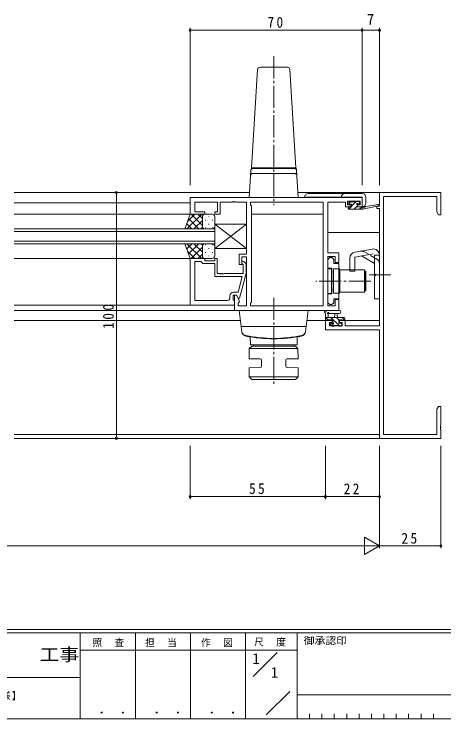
# Model space of a CAD drawing. Units: millimetres on the paper. Extents: x -420 to 373, y -297 to 267.
# Drawn here: x 70.6 to 245.4, y -297 to -10.3 of the extents above; entities that cross this region are included whole.
import ezdxf
from ezdxf.enums import TextEntityAlignment as Align

# ---------------------------------------------------------------- set-up
doc = ezdxf.new("R2010")
doc.units = ezdxf.units.MM
doc.linetypes.add('CHAIN2', pattern=[12, 9, -1, 1, -1])
doc.linetypes.add('DASHED3', pattern=[4, 3, -1])
for name, color, linetype, lineweight in [('0-1_YKK_ZWAK', 7, 'Continuous', 9), ('0-3_YKK_11', 7, 'Continuous', 9), ('0-4_YKK_12', 2, 'Continuous', 9), ('0-5_YKK_13', 4, 'Continuous', 9), ('0-7_YKK_D', 6, 'Continuous', 9)]:
    doc.layers.add(name, color=color, linetype=linetype, lineweight=lineweight)
doc.layers.add('0-2_USER1', color=3, linetype='Continuous')
doc.styles.add('ＭＳ ゴシック', font='')
doc.styles.get('ＭＳ ゴシック').set_extended_font_data('MS Gothic')

msp = doc.modelspace()

# ---------------------------------------------------------------- linework, layer by layer
at = {"layer": '0-1_YKK_ZWAK'}
for p, q in [((352.3, -260.6), (-417.7, -260.6)), ((314.5, -262), (-417.7, -262)), ((97.5, -262), (97.5, -297)), ((119.9, -262), (119.9, -297)), ((142.3, -262), (142.3, -297)), ((164.7, -262), (164.7, -297)), ((185.7, -262), (185.7, -297)), ((165.684, -268.999), (97.5, -268.999)), ((165.684, -268.999), (185.7, -268.999)), ((167.87, -279.736), (177.564, -270.043)), ((-31.3, -280.199), (97.5, -280.199)), ((173.172, -295.345), (182.696, -285.821)), ((185.7, -287.2), (286.5, -287.2)), ((190.74, -294.9), (190.74, -297)), ((195.78, -294.9), (195.78, -297)), ((200.82, -294.9), (200.82, -297)), ((205.86, -294.9), (205.86, -297)), ((210.9, -294.9), (210.9, -297)), ((215.94, -294.9), (215.94, -297)), ((220.98, -294.9), (220.98, -297)), ((226.02, -294.9), (226.02, -297)), ((231.06, -294.9), (231.06, -297)), ((236.1, -294.9), (236.1, -297)), ((241.14, -294.9), (241.14, -297)), ((-417.7, -297), (314.5, -297))]:
    msp.add_line(p, q, dxfattribs=at)
at = {"layer": '0-3_YKK_11'}
for p, q in [((219.174, -82.881), (219.174, -88.381)), ((244.174, -82.881), (219.174, -82.881)), ((244.174, -91.881), (244.174, -82.881)), ((142.174, -84.881), (142.174, -91.681)), ((212.174, -84.881), (142.174, -84.881)), ((212.174, -88.681), (212.174, -84.881)), ((220.804, -84.511), (242.544, -84.511)), ((220.804, -181.251), (220.804, -84.511)), ((242.544, -84.511), (242.544, -90.789)), ((144.104, -86.811), (153.374, -86.811)), ((144.104, -90.681), (144.104, -86.811)), ((153.374, -86.811), (153.374, -90.681)), ((154.374, -86.811), (159.215, -86.811)), ((154.374, -91.681), (154.374, -86.811)), ((159.215, -86.811), (159.399, -86.691)), ((159.399, -86.691), (159.949, -86.691)), ((159.949, -86.691), (160.132, -86.811)), ((160.132, -86.811), (160.215, -86.811)), ((160.215, -86.811), (160.399, -86.691)), ((160.399, -86.691), (160.949, -86.691)), ((160.949, -86.691), (161.132, -86.811)), ((161.132, -86.811), (165.174, -86.811)), ((165.174, -86.811), (165.174, -107.981)), ((166.674, -86.811), (166.674, -87.881)), ((196.244, -86.811), (166.674, -86.811)), ((166.674, -87.881), (167.104, -88.311)), ((167.104, -88.311), (167.104, -127.451)), ((196.244, -128.951), (196.244, -86.811)), ((196.244, -128.951), (196.244, -86.811)), ((198.174, -86.811), (205.374, -86.811)), ((198.174, -107.381), (198.174, -86.811)), ((205.374, -86.811), (205.374, -87.611)), ((205.374, -87.611), (205.374, -88.681)), ((205.374, -88.681), (207.274, -88.681)), ((206.174, -86.381), (211.374, -86.381)), ((206.174, -87.881), (206.174, -86.381)), ((207.274, -87.881), (206.174, -87.881)), ((207.274, -88.681), (207.274, -87.881)), ((210.274, -87.881), (210.274, -88.681)), ((211.374, -87.881), (210.274, -87.881)), ((210.274, -88.681), (212.174, -88.681)), ((211.374, -86.381), (211.374, -87.881)), ((218.174, -88.381), (218.174, -89.381)), ((219.174, -88.381), (218.174, -88.381)), ((142.174, -91.681), (148.174, -91.681)), ((148.174, -90.681), (144.104, -90.681)), ((148.174, -91.681), (148.174, -90.681)), ((152.174, -90.681), (152.174, -91.681)), ((153.374, -90.681), (152.174, -90.681)), ((152.174, -91.681), (154.374, -91.681)), ((218.174, -89.381), (219.174, -89.381)), ((219.174, -89.381), (219.174, -137.151)), ((242.544, -90.789), (243.174, -91.881)), ((243.174, -91.881), (244.174, -91.881)), ((162.174, -107.981), (162.174, -112.181)), ((165.174, -107.981), (162.174, -107.981)), ((202.674, -107.381), (198.174, -107.381)), ((198.174, -108.881), (201.174, -108.881)), ((198.174, -128.951), (198.174, -108.881)), ((201.174, -108.881), (201.174, -111.381)), ((202.674, -111.381), (202.674, -107.381)), ((142.174, -109.681), (148.174, -109.681)), ((142.174, -128.681), (142.174, -109.681)), ((146.674, -110.981), (144.104, -110.981)), ((144.104, -110.981), (144.104, -126.751)), ((144.104, -110.981), (144.104, -126.751)), ((146.874, -111.181), (146.674, -110.981)), ((147.374, -111.681), (146.874, -111.181)), ((152.174, -111.681), (147.374, -111.681)), ((148.174, -109.681), (148.174, -110.681)), ((148.174, -110.681), (152.174, -110.681)), ((152.174, -109.681), (153.174, -109.681)), ((152.174, -110.681), (152.174, -109.681)), ((152.174, -117.081), (152.174, -111.681)), ((153.174, -109.681), (153.174, -115.781)), ((163.174, -108.981), (165.174, -108.981)), ((163.174, -112.181), (163.174, -108.981)), ((164.198, -111.056), (164.974, -111.832)), ((165.174, -108.981), (165.174, -128.951)), ((198.174, -110.08), (198.974, -109.28)), ((198.174, -113.68), (198.174, -110.08)), ((198.974, -109.28), (199.874, -109.28)), ((199.874, -109.28), (200.674, -110.08)), ((200.674, -110.08), (200.674, -111.705)), ((200.674, -111.705), (202.674, -111.705)), ((201.174, -111.381), (202.674, -111.381)), ((202.674, -111.705), (202.674, -126.055)), ((162.174, -112.181), (163.174, -112.181)), ((163.774, -112.329), (163.349, -111.905)), ((163.774, -115.781), (163.774, -112.329)), ((164.974, -111.832), (164.974, -115.777)), ((199.774, -113.68), (198.174, -113.68)), ((199.774, -118.422), (199.774, -113.68)), ((163.382, -117.081), (152.174, -117.081)), ((153.174, -115.781), (154.215, -115.781)), ((154.215, -115.781), (154.399, -115.901)), ((154.399, -115.901), (154.949, -115.901)), ((154.949, -115.901), (155.132, -115.781)), ((155.132, -115.781), (155.215, -115.781)), ((155.215, -115.781), (155.399, -115.901)), ((155.399, -115.901), (155.949, -115.901)), ((155.949, -115.901), (156.132, -115.781)), ((156.132, -115.781), (163.774, -115.781)), ((161.694, -123.381), (163.382, -117.081)), ((164.974, -115.777), (162.266, -125.881)), ((199.894, -118.605), (199.774, -118.422)), ((199.774, -119.338), (199.894, -119.155)), ((199.774, -124.08), (199.774, -119.338)), ((199.894, -119.155), (199.894, -118.605)), ((158.374, -125.751), (158.374, -124.881)), ((159.674, -124.681), (159.674, -126.481)), ((160.974, -124.681), (159.674, -124.681)), ((159.874, -123.381), (161.694, -123.381)), ((160.174, -124.681), (160.174, -130.881)), ((160.974, -124.681), (160.174, -124.681)), ((162.104, -126.638), (160.974, -124.681)), ((161.666, -125.881), (160.974, -124.681)), ((162.266, -125.881), (161.666, -125.881)), ((198.174, -124.08), (199.774, -124.08)), ((198.174, -127.68), (198.174, -124.08)), ((200.674, -126.055), (200.674, -127.68)), ((202.674, -126.055), (200.674, -126.055)), ((160.174, -128.681), (142.174, -128.681)), ((144.104, -126.751), (157.374, -126.751)), ((159.674, -126.481), (159.874, -126.681)), ((159.874, -126.681), (160.174, -126.981)), ((160.174, -126.981), (160.174, -128.681)), ((161.674, -127.881), (162.104, -127.451)), ((161.674, -128.951), (161.674, -127.881)), ((165.174, -128.951), (161.674, -128.951)), ((162.104, -127.451), (162.104, -126.638)), ((167.104, -127.451), (166.674, -127.881)), ((166.674, -127.881), (166.674, -128.951)), ((166.674, -128.951), (196.244, -128.951)), ((198.974, -128.48), (198.174, -127.68)), ((201.174, -128.951), (198.174, -128.951)), ((199.874, -128.48), (198.974, -128.48)), ((200.674, -127.68), (199.874, -128.48)), ((201.174, -126.381), (201.174, -128.951)), ((202.674, -126.381), (201.174, -126.381)), ((202.674, -130.881), (202.674, -126.381)), ((160.174, -130.881), (202.674, -130.881)), ((197.174, -134.881), (197.174, -138.781)), ((199.974, -134.881), (197.174, -134.881)), ((198.804, -135.681), (199.974, -135.681)), ((198.804, -137.151), (198.804, -135.681)), ((204.074, -137.151), (198.804, -137.151)), ((199.974, -135.681), (199.974, -134.881)), ((202.974, -134.881), (202.974, -135.681)), ((205.274, -134.881), (202.974, -134.881)), ((202.974, -135.681), (204.074, -135.681)), ((204.074, -135.681), (204.074, -137.151)), ((205.274, -137.151), (205.274, -134.881)), ((219.174, -137.151), (205.274, -137.151)), ((197.174, -138.781), (219.174, -138.781)), ((219.174, -138.781), (219.174, -182.881)), ((243.174, -169.881), (242.544, -170.972)), ((242.544, -170.972), (242.544, -181.251)), ((244.174, -169.881), (243.174, -169.881)), ((244.174, -177.422), (244.174, -169.881)), ((244.054, -177.606), (244.174, -177.422)), ((244.054, -178.155), (244.054, -177.606)), ((244.174, -178.339), (244.054, -178.155)), ((244.054, -178.606), (244.174, -178.422)), ((244.054, -179.155), (244.054, -178.606)), ((244.174, -179.339), (244.054, -179.155)), ((244.174, -178.422), (244.174, -178.339)), ((244.174, -182.881), (244.174, -179.339)), ((219.174, -182.881), (244.174, -182.881)), ((242.544, -181.251), (220.804, -181.251))]:
    msp.add_line(p, q, dxfattribs=at)
for centre, radius, start, end in [((163.774, -111.481), 0.6, 44.99998, 225), ((157.374, -125.751), 1, 270, 359.99998), ((159.874, -124.881), 1.5, 90, 179.99998)]:
    msp.add_arc(centre, radius, start, end, dxfattribs=at)
at = {"layer": '0-4_YKK_12'}
for p, q in [((70.674, -82.881), (166.296, -82.881)), ((186.051, -82.881), (219.474, -82.881)), ((70.674, -87.081), (142.174, -87.081)), ((196.244, -87.081), (196.244, -128.651)), ((70.674, -91.681), (142.554, -91.681)), ((167.104, -91.681), (196.244, -91.681)), ((152.174, -97.681), (70.674, -97.681)), ((70.674, -98.681), (152.174, -98.681)), ((152.174, -103.681), (152.174, -97.681)), ((198.174, -99.081), (219.174, -99.081)), ((152.174, -102.681), (70.674, -102.681)), ((70.674, -103.681), (152.174, -103.681)), ((70.674, -109.681), (142.174, -109.681)), ((70.674, -128.681), (160.174, -128.681)), ((70.674, -130.881), (160.474, -130.881)), ((70.674, -134.881), (162.663, -134.881)), ((189.68, -134.881), (200.274, -134.881)), ((202.674, -134.881), (219.174, -134.881)), ((218.674, -138.781), (218.674, -138.781)), ((70.674, -181.251), (219.174, -181.251)), ((70.674, -182.881), (219.474, -182.881))]:
    msp.add_line(p, q, dxfattribs=at)
at = {"layer": '0-5_YKK_13', "linetype": 'CHAIN2'}
for p, q in [((176.174, -27.453), (176.174, -87.986)), ((215.174, -116.381), (223.804, -116.381)), ((215.674, -118.88), (193.244, -118.88)), ((176.172, -125.681), (176.172, -161.611))]:
    msp.add_line(p, q, dxfattribs=at)
at = {"layer": '0-5_YKK_13'}
for p, q in [((167.174, -72.881), (169.616, -32.82)), ((170.615, -31.88), (181.733, -31.88)), ((182.731, -32.82), (185.174, -72.881)), ((166.716, -76.019), (166.854, -73.754)), ((166.838, -74.019), (166.83, -74.142)), ((167.174, -72.881), (185.174, -72.881)), ((185.174, -72.881), (167.174, -72.881)), ((167.174, -73.081), (167.174, -72.881)), ((167.836, -73.081), (167.174, -73.081)), ((167.894, -73.081), (167.836, -73.081)), ((185.174, -73.081), (184.511, -73.081)), ((185.174, -72.881), (185.174, -73.081)), ((185.632, -76.019), (185.493, -73.754)), ((185.517, -74.142), (185.509, -74.019)), ((166.716, -76.019), (166.174, -84.881)), ((184.634, -75.081), (167.714, -75.081)), ((186.174, -84.881), (185.632, -76.019)), ((186.174, -84.881), (185.176, -84.881)), ((212.176, -84.76), (188.676, -84.76)), ((190.176, -83.26), (212.176, -83.26)), ((212.176, -88.66), (212.176, -84.76)), ((213.676, -84.76), (213.676, -87.16)), ((207.63, -88.68), (206.655, -89.655)), ((207.585, -86.481), (206.776, -87.29)), ((206.776, -87.28), (206.776, -86.78)), ((206.776, -88.68), (207.876, -88.68)), ((207.076, -86.48), (207.576, -86.48)), ((207.876, -87.58), (207.076, -87.58)), ((207.776, -86.68), (209.776, -86.68)), ((209.63, -86.68), (207.876, -88.435)), ((207.876, -88.68), (207.876, -87.58)), ((210.276, -88.28), (208.875, -89.68)), ((209.976, -86.48), (210.576, -86.48)), ((210.276, -88.041), (210.276, -88.68)), ((210.276, -88.68), (212.474, -88.68)), ((211.076, -87.58), (210.737, -87.58)), ((210.788, -86.568), (211.288, -87.068)), ((211.363, -87.193), (210.975, -87.58)), ((212.12, -88.68), (211.12, -89.68)), ((212.474, -89.68), (218.739, -88.273)), ((212.474, -88.68), (212.561, -88.666)), ((212.474, -89.68), (212.474, -88.68)), ((213.587, -88.5), (218.626, -87.684)), ((140.031, -97.681), (142.174, -91.681)), ((146.905, -91.681), (140.905, -97.681)), ((144.077, -91.681), (141.116, -94.642)), ((142.174, -91.681), (148.174, -91.681)), ((147.174, -96.301), (142.554, -91.681)), ((147.174, -93.473), (145.382, -91.681)), ((151.174, -91.681), (148.174, -91.681)), ((206.476, -89.38), (206.476, -88.98)), ((206.776, -89.68), (212.474, -89.68)), ((145.725, -97.681), (141.529, -93.485)), ((147.174, -94.241), (143.734, -97.681)), ((147.174, -92.681), (147.174, -96.281)), ((147.174, -93.081), (147.174, -96.681)), ((148.395, -94.016), (148.395, -94.216)), ((149.81, -92.601), (149.81, -92.801)), ((151.225, -94.016), (151.225, -94.216)), ((152.174, -96.681), (152.174, -92.681)), ((142.897, -97.681), (140.785, -95.569)), ((147.23, -97.013), (146.562, -97.681)), ((148.395, -97.046), (148.395, -97.246)), ((149.81, -95.631), (149.81, -95.831)), ((151.225, -97.046), (151.225, -97.246)), ((152.174, -95.681), (165.174, -95.681)), ((152.174, -95.681), (152.174, -105.681)), ((152.174, -95.681), (165.174, -105.681)), ((152.174, -105.681), (165.174, -95.681)), ((165.174, -95.681), (165.174, -105.681)), ((148.174, -97.681), (140.031, -97.681)), ((148.174, -97.681), (151.174, -97.681)), ((140.031, -103.681), (148.174, -103.681)), ((140.031, -103.681), (142.174, -109.681)), ((142.897, -103.681), (140.785, -105.793)), ((146.905, -109.681), (140.905, -103.681)), ((145.725, -103.681), (141.529, -107.877)), ((147.174, -105.061), (142.554, -109.681)), ((147.174, -107.121), (143.734, -103.681)), ((147.23, -104.349), (146.562, -103.681)), ((147.174, -108.281), (147.174, -104.681)), ((147.174, -108.681), (147.174, -105.081)), ((148.174, -103.681), (151.174, -103.681)), ((148.395, -104.316), (148.395, -104.116)), ((149.81, -105.731), (149.81, -105.531)), ((151.225, -104.316), (151.225, -104.116)), ((152.174, -104.681), (152.174, -108.681)), ((165.174, -105.681), (152.174, -105.681)), ((209.24, -107.088), (216.24, -105.854)), ((144.077, -109.681), (141.116, -106.72)), ((147.174, -107.889), (145.382, -109.681)), ((148.395, -107.346), (148.395, -107.146)), ((149.81, -108.761), (149.81, -108.561)), ((151.225, -107.346), (151.225, -107.146)), ((209.174, -109.131), (216.587, -107.823)), ((217.174, -111.72), (211.866, -108.656)), ((217.174, -108.316), (217.174, -115.881)), ((217.174, -108.381), (219.174, -108.381)), ((219.174, -126.131), (219.174, -108.316)), ((142.174, -109.681), (148.174, -109.681)), ((151.174, -109.681), (148.174, -109.681)), ((207.174, -109.55), (207.174, -114.881)), ((209.174, -109.131), (209.174, -114.881)), ((198.174, -113.881), (198.174, -123.881)), ((199.674, -113.881), (198.174, -113.881)), ((199.674, -113.881), (199.674, -123.881)), ((202.974, -113.931), (200.474, -113.931)), ((200.474, -113.931), (200.474, -123.831)), ((202.974, -123.831), (202.974, -113.931)), ((203.074, -114.381), (203.074, -123.381)), ((213.074, -114.381), (203.074, -114.381)), ((213.074, -114.381), (213.074, -123.381)), ((200.474, -115.281), (200.174, -115.281)), ((200.474, -122.481), (200.474, -115.281)), ((202.974, -121.881), (202.974, -115.881)), ((203.074, -115.881), (202.974, -115.881)), ((207.174, -114.881), (209.174, -114.881)), ((213.174, -114.881), (213.674, -114.881)), ((213.174, -122.881), (213.174, -114.881)), ((213.674, -122.881), (213.674, -114.881)), ((217.574, -116.281), (217.174, -115.881)), ((217.574, -116.481), (217.174, -116.881)), ((217.174, -116.881), (217.174, -126.131)), ((217.574, -116.281), (217.574, -116.481)), ((200.474, -122.481), (200.174, -122.481)), ((203.074, -121.881), (202.974, -121.881)), ((213.674, -122.881), (213.174, -122.881)), ((198.174, -123.881), (199.674, -123.881)), ((200.474, -123.831), (202.974, -123.831)), ((203.074, -123.381), (213.074, -123.381)), ((217.174, -126.131), (219.174, -126.131)), ((189.108, -139.539), (190.172, -130.881)), ((202.902, -130.881), (197.739, -130.881)), ((197.174, -134.581), (197.174, -131.9)), ((197.174, -133.681), (204.774, -133.681)), ((198.267, -134.731), (197.217, -133.681)), ((200.274, -134.681), (198.274, -134.681)), ((198.374, -132.5), (198.374, -133.681)), ((202.902, -132.081), (198.941, -132.083)), ((202.762, -136.981), (199.462, -133.681)), ((200.274, -135.62), (200.274, -134.681)), ((200.874, -133.681), (200.976, -132.536)), ((202.707, -134.681), (201.707, -133.681)), ((202.074, -133.681), (201.972, -132.536)), ((202.674, -134.681), (202.674, -136.081)), ((203.974, -134.681), (202.674, -134.681)), ((205.021, -134.75), (203.952, -133.681)), ((205.074, -133.981), (205.074, -134.581)), ((162.97, -137.381), (189.374, -137.381)), ((198.074, -134.881), (197.474, -134.881)), ((199.762, -137.093), (199.261, -136.593)), ((199.474, -136.081), (199.813, -136.081)), ((200.684, -137.147), (199.617, -136.081)), ((200.574, -137.181), (199.974, -137.181)), ((202.874, -136.981), (200.774, -136.981)), ((202.674, -136.081), (203.574, -136.081)), ((203.574, -137.181), (203.074, -137.181)), ((203.874, -136.381), (203.874, -136.881)), ((204.774, -134.881), (204.174, -134.881)), ((166.672, -144.881), (166.621, -141.999)), ((185.672, -144.881), (185.722, -141.999)), ((166.259, -146.38), (167.277, -145.381)), ((166.672, -144.881), (185.672, -144.881)), ((185.034, -145.381), (167.277, -145.381)), ((167.922, -144.881), (184.422, -144.881)), ((167.922, -144.881), (167.922, -145.381)), ((184.422, -144.881), (184.422, -145.381)), ((186.052, -146.38), (185.034, -145.381)), ((166.188, -150.481), (166.259, -146.38)), ((166.259, -146.38), (186.052, -146.38)), ((186.123, -150.481), (186.052, -146.38)), ((170.664, -150.559), (166.188, -150.481)), ((171.155, -151.058), (171.155, -153.599)), ((181.155, -151.058), (181.155, -153.599)), ((181.647, -150.559), (186.123, -150.481)), ((170.664, -154.102), (166.188, -154.181)), ((166.188, -154.181), (166.252, -157.881)), ((181.647, -154.102), (186.123, -154.181)), ((186.123, -154.181), (186.059, -157.881)), ((166.252, -157.881), (167.27, -158.881)), ((186.059, -157.881), (166.252, -157.881)), ((167.27, -158.881), (185.073, -158.881)), ((185.041, -158.881), (186.059, -157.881))]:
    msp.add_line(p, q, dxfattribs=at)
at = {"layer": '0-5_YKK_13', "linetype": 'DASHED3'}
for p, q in [((218.174, -109.988), (212.866, -106.924)), ((213.174, -115.881), (213.074, -115.881)), ((213.174, -121.881), (213.074, -121.881))]:
    msp.add_line(p, q, dxfattribs=at)
at = {"layer": '0-5_YKK_13'}
for points in [[(184.511, -73.081), (184.454, -73.081), (176.174, -73.081), (167.894, -73.081)], [(185.176, -84.881), (167.172, -84.881), (166.174, -84.881)], [(163.235, -139.539), (162.172, -130.881), (190.172, -130.881)]]:
    msp.add_lwpolyline(points, dxfattribs=at)
for centre, radius, start, end in [((170.615, -32.881), 1, 90, 176.51067), ((181.733, -32.881), 1, 3.48932, 90), ((167.836, -74.081), 1, 90, 176.5), ((167.852, -73.815), 1, 131.72568, 176.50005), ((184.511, -74.081), 1, 3.5, 90), ((184.495, -73.815), 1, 3.49986, 48.03442), ((167.714, -76.081), 1, 90, 176.5), ((184.634, -76.081), 1, 3.5, 90), ((190.176, -84.76), 1.5, 90, 180), ((205.176, -84.76), 1.5, 90, 180), ((212.176, -84.76), 1.5, 0, 90), ((206.776, -88.98), 0.3, 90, 180), ((207.076, -86.78), 0.3, 90, 180), ((207.076, -87.28), 0.3, 180, 270), ((207.576, -86.68), 0.2, 0, 90), ((209.976, -86.68), 0.2, 90, 180), ((210.276, -87.58), 0.25, 33.05573, 236.94426), ((209.976, -88.041), 0.3, 0, 56.94426), ((210.737, -87.28), 0.3, 213.05573, 270), ((210.576, -86.78), 0.3, 45, 90), ((211.076, -87.28), 0.3, 270, 45), ((212.176, -87.16), 1.5, 270, 0), ((212.609, -88.962), 0.3, 39.19753, 99.19753), ((213.074, -88.583), 0.3, 219.19753, 339.19753), ((213.635, -88.796), 0.3, 99.19753, 159.19753), ((218.674, -87.98), 0.3, 282.65862, 99.19753), ((148.174, -92.681), 1, 89.99998, 179.99998), ((148.174, -92.681), 1, 89.99998, 179.99998), ((151.174, -92.681), 1, 359.99998, 89.99998), ((206.776, -89.38), 0.3, 180, 270), ((148.174, -96.681), 1, 179.99998, 269.99998), ((148.174, -96.681), 1, 179.99998, 269.99998), ((151.174, -96.681), 1, 269.99998, 359.99998), ((148.174, -104.681), 1, 89.99998, 179.99998), ((148.174, -104.681), 1, 89.99998, 179.99998), ((151.174, -104.681), 1, 359.99998, 89.99998), ((216.674, -108.316), 2.5, 0, 100), ((148.174, -108.681), 1, 179.99998, 269.99998), ((148.174, -108.681), 1, 179.99998, 269.99998), ((151.174, -108.681), 1, 269.99998, 359.99998), ((209.674, -109.55), 2.5, 100, 180), ((200.174, -114.781), 0.5, 180, 270), ((200.174, -122.981), 0.5, 90, 180), ((197.174, -131.381), 0.3, 79.47121, 239.99998), ((196.874, -131.9), 0.3, 0, 60), ((197.283, -130.791), 0.3, 259.47121, 319.47121), ((197.739, -131.181), 0.3, 90, 139.47121), ((198.374, -131.981), 0.3, 19.18974, 239.99998), ((198.94, -131.783), 0.3, 199.18974, 270.04022), ((202.901, -131.481), 0.6, 270.04022, 90.04022), ((197.474, -134.581), 0.3, 180, 270), ((198.074, -134.681), 0.2, 270, 0), ((198.074, -132.5), 0.3, 0, 60), ((201.474, -132.581), 0.5, 5.09206, 174.90793), ((204.174, -134.681), 0.2, 180, 270), ((204.774, -133.981), 0.3, 0, 90), ((204.774, -134.581), 0.3, 270, 0), ((199.474, -136.381), 0.3, 90, 225), ((199.974, -136.881), 0.3, 225, 270), ((199.813, -136.381), 0.3, 33.05573, 90), ((200.274, -136.081), 0.25, 213.05573, 56.94426), ((200.574, -135.62), 0.3, 180, 236.94426), ((200.574, -136.981), 0.2, 270, 0), ((203.074, -136.981), 0.2, 180, 270), ((203.574, -136.381), 0.3, 0, 90), ((203.574, -136.881), 0.3, 270, 0), ((165.198, -139.117), 2, 187, 258.65825), ((165.22, -139.295), 2, 187, 258.68115), ((187.123, -139.295), 2, 281.31883, 353), ((187.145, -139.117), 2, 281.34174, 353), ((176.172, -84.407), 57.8, 258.65825, 281.34116), ((176.172, -84.581), 57.8, 258.68115, 281.31883), ((166.121, -142.008), 0.5, 1, 80.0733), ((186.222, -142.008), 0.5, 99.92668, 179), ((170.655, -151.059), 0.5, 0, 89), ((181.655, -151.059), 0.5, 90.99998, 180), ((170.655, -153.602), 0.5, 270.99998, 0.35938), ((181.655, -153.602), 0.5, 179.64061, 268.99998)]:
    msp.add_arc(centre, radius, start, end, dxfattribs=at)
at = {"layer": '0-5_YKK_13', "linetype": 'DASHED3'}
for centre, start, end in [((211.866, -108.656), 60, 100), ((217.174, -111.72), 0, 60)]:
    msp.add_arc(centre, 2, start, end, dxfattribs=at)
at = {"layer": '0-7_YKK_D'}
for p, q in [((142.174, -79.881), (142.174, -15.881)), ((142.174, -16.881), (212.174, -16.881)), ((212.174, -79.881), (212.174, -15.881)), ((212.174, -79.881), (212.174, -15.881)), ((212.174, -16.881), (219.174, -16.881)), ((219.174, -79.881), (219.174, -15.881)), ((125.213, -82.881), (111.174, -82.881)), ((112.174, -82.881), (112.174, -182.881)), ((125.213, -182.881), (111.174, -182.881)), ((142.174, -185.881), (142.174, -207.584)), ((197.174, -185.881), (197.174, -207.584)), ((197.174, -185.881), (197.174, -207.584)), ((219.174, -185.881), (219.174, -227.584)), ((219.174, -185.881), (219.174, -207.584)), ((219.174, -185.881), (219.174, -227.584)), ((244.174, -185.881), (244.174, -227.584)), ((142.174, -206.584), (197.174, -206.584)), ((197.174, -206.584), (219.174, -206.584)), ((213.111, -223.084), (213.111, -230.084)), ((219.174, -226.584), (213.111, -223.084)), ((212.174, -226.584), (-73.826, -226.584)), ((219.174, -226.584), (207.049, -226.584)), ((219.174, -226.584), (213.111, -230.084)), ((244.174, -226.584), (219.174, -226.584))]:
    msp.add_line(p, q, dxfattribs=at)
for centre in [(142.174, -16.881), (212.174, -16.881), (212.174, -16.881), (219.174, -16.881), (112.174, -82.881), (112.174, -182.881), (142.174, -206.584), (197.174, -206.584), (197.174, -206.584), (219.174, -206.584), (244.174, -226.584)]:
    msp.add_circle(centre, 0.425, dxfattribs=at)

# ---------------------------------------------------------------- texts
at = {"layer": '0-1_YKK_ZWAK', "style": 'ＭＳ ゴシック', "width": 1.1}
msp.add_text('御承認印', height=2.933, dxfattribs=at).set_placement((188.367, -267.533), align=Align.BOTTOM_LEFT)
at = {"layer": '0-1_YKK_ZWAK', "color": 2, "style": 'ＭＳ ゴシック', "width": 1.15}
msp.add_text('工事', height=5.132, dxfattribs=at).set_placement((80.931, -274.956), align=Align.BOTTOM_LEFT)
at = {"layer": '0-1_YKK_ZWAK', "color": 3, "style": 'ＭＳ ゴシック', "width": 1.15}
for p in [(101.955, -295.946), (124.355, -295.946), (146.755, -295.946)]:
    msp.add_text(' ． ．', height=3.666, dxfattribs=at).set_placement(p, align=Align.BOTTOM_LEFT)
at = {"layer": '0-1_YKK_ZWAK', "char_height": 2.933, "attachment_point": 7, "style": 'ＭＳ ゴシック'}
for s, insert in [('\\T1.17;\\W0.95;照\\~\\~査', (102.489, -267.78)), ('\\T1.17;\\W0.95;担\\~\\~当', (123.855, -267.78)), ('\\T1.17;\\W0.95;作\\~\\~図', (146.62, -267.762)), ('\\T1.17;\\W0.95;尺\\~\\~度', (168.212, -267.537))]:
    msp.add_mtext(s, dxfattribs=dict(at, insert=insert))
at = {"layer": '0-2_USER1', "style": 'ＭＳ ゴシック'}
for p in [(167.5, -275.999), (175.033, -281.599)]:
    msp.add_text('1', height=4.399, dxfattribs=at).set_placement(p, align=Align.BOTTOM_LEFT)
at = {"layer": '0-2_USER1', "color": 7, "insert": (-26.903, -289.449), "char_height": 2.933, "attachment_point": 7, "style": 'ＭＳ ゴシック'}
msp.add_mtext('\\T1.15;EXIMA51\\~たてすべり出し窓【非常用進入口仕様】\\~', dxfattribs=at)
at = {"layer": '0-7_YKK_D', "color": 3, "style": 'ＭＳ ゴシック'}
msp.add_text('7', height=4.399, dxfattribs=at).set_placement((214.074, -15.881), align=Align.BOTTOM_LEFT)
at = {"layer": '0-7_YKK_D', "color": 3, "char_height": 4.399, "attachment_point": 7, "style": 'ＭＳ ゴシック'}
for s, insert in [('\\T1.36;\\W0.9;70', (173.654, -15.881)), ('\\T1.36;\\W0.9;55', (166.154, -205.584)), ('\\T1.36;\\W0.9;22', (204.654, -205.584)), ('\\T1.36;\\W0.9;25', (228.154, -225.784))]:
    msp.add_mtext(s, dxfattribs=dict(at, insert=insert))
at = {"layer": '0-7_YKK_D', "color": 3, "insert": (111.174, -138.321), "char_height": 4.399, "attachment_point": 7, "rotation": 90, "style": 'ＭＳ ゴシック'}
msp.add_mtext('\\T1.38;\\W0.9;100', dxfattribs=at)

doc.saveas('drawing.dxf')
